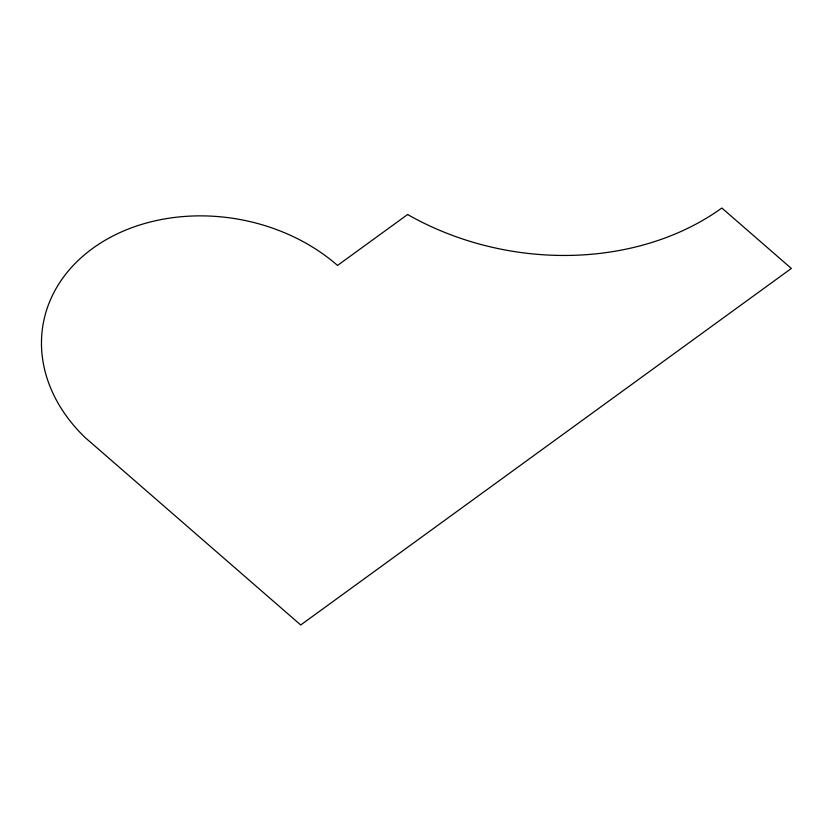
<?xml version="1.0" encoding="UTF-8"?>
<svg xmlns="http://www.w3.org/2000/svg" width="833" height="833" viewBox="0 0 833 833"><rect width="100%" height="100%" fill="white"/><g stroke="black" fill="none" stroke-linecap="round" stroke-linejoin="round"><path stroke-width="1.25" d="M407.618 214.508L337.521 265.446A173.847 137.185 9.9 0 0 96.326 245.829A173.847 137.185 9.9 0 0 84.956 437.398L300.713 624.979L791.35 268.445L721.847 208.021A255.398 201.534 9.9 0 1 407.618 214.508"/></g></svg>
